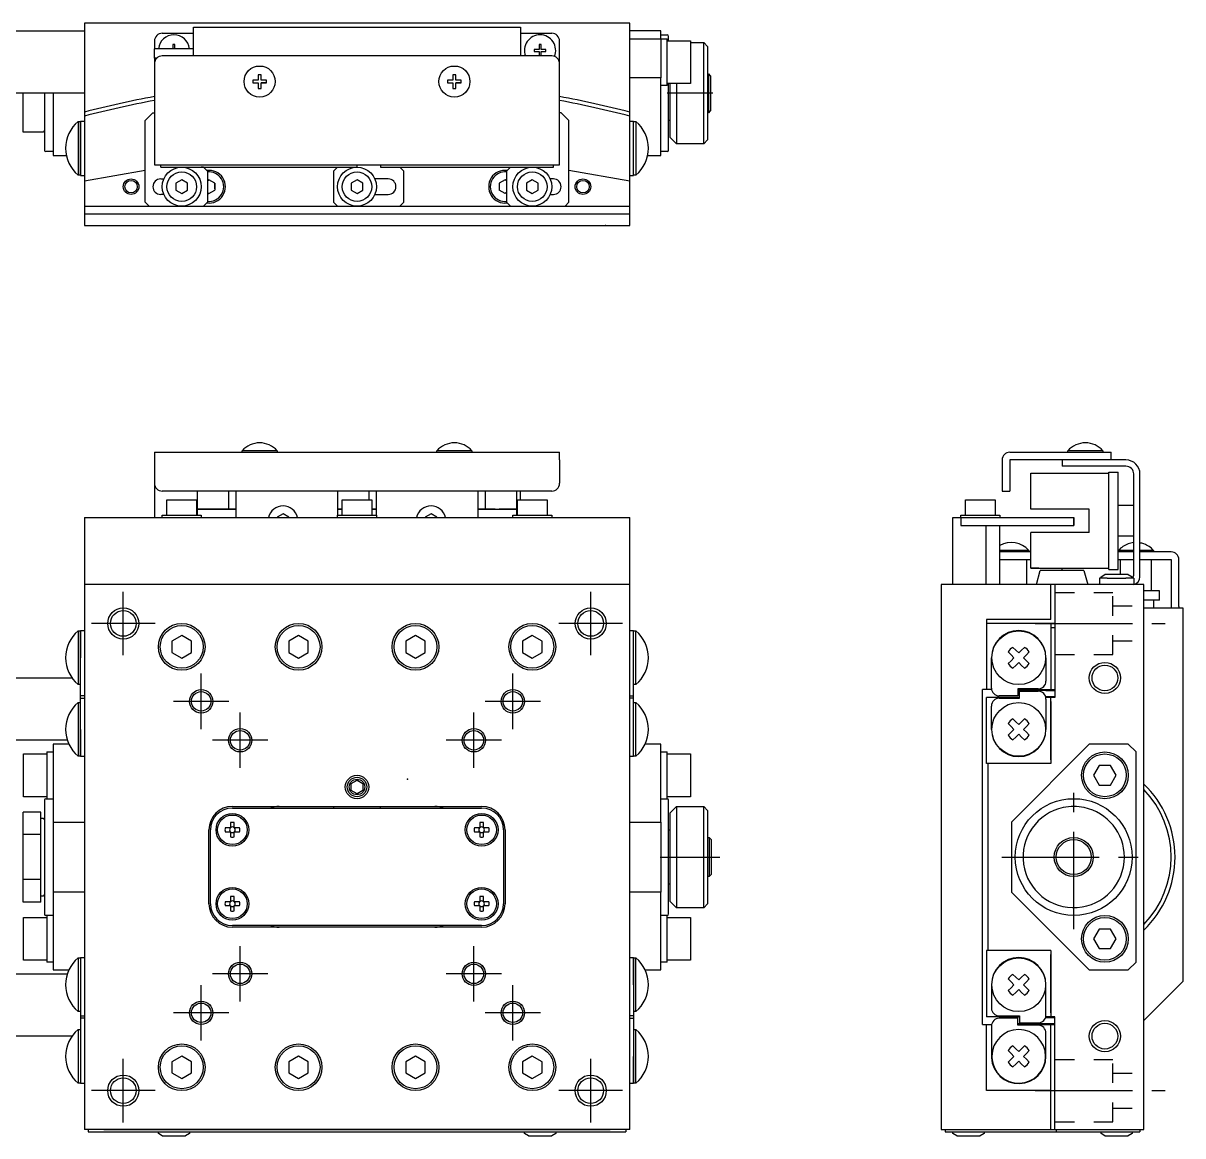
# Model space of a CAD drawing. Extents: x 212 to 617, y -8 to 312.
# Drawn here: x 403.8 to 552.6, y 164.3 to 307.2 of the extents above; entities that cross this region are included whole.
import ezdxf

# ---------------------------------------------------------------- set-up
doc = ezdxf.new("R2010")
doc.units = 0
doc.header["$LTSCALE"] = 10
doc.linetypes.add('CENTER', pattern=[2, 1.25, -0.25, 0.25, -0.25])
doc.linetypes.add('DOT', pattern=[0.5, 0.25, -0.25])
doc.layers.get('0').update_dxf_attribs({"linetype": 'CONTINUOUS'})

# ---------------------------------------------------------------- blocks, each defined once
blk = doc.blocks.new('AID3954')
at = {"color": 7, "linetype": 'CONTINUOUS'}
for p, q in [((445.85326, 209.558394), (446.60326, 209.991407)), ((446.60326, 209.991407), (447.35326, 209.558394)), ((445.85326, 208.692369), (445.85326, 209.558394)), ((446.60326, 208.259356), (445.85326, 208.692369)), ((447.35326, 208.692369), (446.60326, 208.259356)), ((447.35326, 209.558394), (447.35326, 208.692369)), ((430.60326, 206.625382), (462.60326, 206.625382)), ((430.60326, 206.425382), (462.60326, 206.425382)), ((443.60326, 206.625382), (443.60326, 206.425382)), ((449.60326, 206.425382), (449.60326, 206.625382)), ((430.36326, 204.544566), (430.36326, 203.865382)), ((430.84326, 203.865382), (430.84326, 204.544566)), ((462.36326, 204.544566), (462.36326, 203.865382)), ((462.84326, 203.865382), (462.84326, 204.544566)), ((427.60326, 194.125382), (427.60326, 203.625382)), ((427.80326, 194.125382), (427.80326, 203.625382)), ((430.36326, 203.865382), (429.684076, 203.865382)), ((429.684076, 203.385382), (430.36326, 203.385382)), ((430.36326, 203.385382), (430.36326, 202.706197)), ((431.522445, 203.865382), (430.84326, 203.865382)), ((430.84326, 203.385382), (431.522445, 203.385382)), ((430.84326, 202.706197), (430.84326, 203.385382)), ((462.36326, 203.865382), (461.684076, 203.865382)), ((461.684076, 203.385382), (462.36326, 203.385382)), ((462.36326, 203.385382), (462.36326, 202.706197)), ((463.522445, 203.865382), (462.84326, 203.865382)), ((462.84326, 202.706197), (462.84326, 203.385382)), ((462.84326, 203.385382), (463.522445, 203.385382)), ((465.40326, 203.625382), (465.40326, 194.125382)), ((465.60326, 203.625382), (465.60326, 194.125382)), ((430.36326, 195.044566), (430.36326, 194.365382)), ((430.84326, 194.365382), (430.84326, 195.044566)), ((462.36326, 195.044566), (462.36326, 194.365382)), ((462.84326, 194.365382), (462.84326, 195.044566)), ((430.36326, 194.365382), (429.684076, 194.365382)), ((429.684076, 193.885382), (430.36326, 193.885382)), ((430.36326, 193.885382), (430.36326, 193.206197)), ((431.522445, 194.365382), (430.84326, 194.365382)), ((430.84326, 193.206197), (430.84326, 193.885382)), ((430.84326, 193.885382), (431.522445, 193.885382)), ((462.36326, 194.365382), (461.684076, 194.365382)), ((461.684076, 193.885382), (462.36326, 193.885382)), ((462.36326, 193.885382), (462.36326, 193.206197)), ((463.522445, 194.365382), (462.84326, 194.365382)), ((462.84326, 193.206197), (462.84326, 193.885382)), ((462.84326, 193.885382), (463.522445, 193.885382)), ((462.60326, 191.325382), (430.60326, 191.325382)), ((462.60326, 191.125382), (430.60326, 191.125382))]:
    blk.add_line(p, q, dxfattribs=at)
at = {"color": 9, "linetype": 'CONTINUOUS'}
blk.add_circle((446.60326, 209.125382), 1.5, dxfattribs=at)
at = {"color": 7, "linetype": 'CONTINUOUS'}
for centre, radius in [((446.60326, 209.125382), 1.25), ((446.60326, 209.125382), 1), ((430.60326, 203.625382), 2.1), ((430.60326, 203.625382), 1.9), ((462.60326, 203.625382), 2.1), ((462.60326, 203.625382), 1.9), ((430.60326, 194.125382), 2.1), ((430.60326, 194.125382), 1.9), ((462.60326, 194.125382), 2.1), ((462.60326, 194.125382), 1.9)]:
    blk.add_circle(centre, radius, dxfattribs=at)
for centre, radius, start, end in [((430.60326, 203.625382), 3, 90, 180), ((430.60326, 203.625382), 2.8, 90, 180), ((436.60326, 203.625382), 3, 90, 111.03947), ((456.60326, 203.625382), 3, 68.96053, 90), ((462.60326, 203.625382), 3, 0, 90), ((462.60326, 203.625382), 2.8, 0, 90), ((430.60326, 203.625382), 0.95, 75.36671, 104.63329), ((430.60326, 203.625382), 0.364721, 48.849633, 131.150367), ((462.60326, 203.625382), 0.95, 75.36671, 104.63329), ((462.60326, 203.625382), 0.364721, 48.849633, 131.150367), ((430.60326, 203.625382), 0.95, 165.36671, 194.63329), ((430.60326, 203.625382), 0.364721, 138.849633, 221.150367), ((430.60326, 203.625382), 0.364721, 228.849633, 311.150367), ((430.60326, 203.625382), 0.95, 255.36671, 284.63329), ((430.60326, 203.625382), 0.364721, 318.849633, 41.150367), ((430.60326, 203.625382), 0.95, 345.36671, 14.63329), ((462.60326, 203.625382), 0.95, 165.36671, 194.63329), ((462.60326, 203.625382), 0.364721, 138.849633, 221.150367), ((462.60326, 203.625382), 0.364721, 228.849633, 311.150367), ((462.60326, 203.625382), 0.95, 255.36671, 284.63329), ((462.60326, 203.625382), 0.364721, 318.849633, 41.150367), ((462.60326, 203.625382), 0.95, 345.36671, 14.63329), ((430.60326, 194.125382), 0.95, 75.36671, 104.63329), ((462.60326, 194.125382), 0.95, 75.36671, 104.63329), ((430.60326, 194.125382), 3, 180, 270), ((430.60326, 194.125382), 2.8, 180, 270), ((430.60326, 194.125382), 0.95, 165.36671, 194.63329), ((430.60326, 194.125382), 0.364721, 138.849633, 221.150367), ((430.60326, 194.125382), 0.364721, 48.849633, 131.150367), ((430.60326, 194.125382), 0.364721, 228.849633, 311.150367), ((430.60326, 194.125382), 0.364721, 318.849633, 41.150367), ((430.60326, 194.125382), 0.95, 345.36671, 14.63329), ((462.60326, 194.125382), 0.95, 165.36671, 194.63329), ((462.60326, 194.125382), 0.364721, 138.849633, 221.150367), ((462.60326, 194.125382), 0.364721, 48.849633, 131.150367), ((462.60326, 194.125382), 0.364721, 228.849633, 311.150367), ((462.60326, 194.125382), 2.8, 270, 0), ((462.60326, 194.125382), 3, 270, 0), ((462.60326, 194.125382), 0.364721, 318.849633, 41.150367), ((462.60326, 194.125382), 0.95, 345.36671, 14.63329), ((430.60326, 194.125382), 0.95, 255.36671, 284.63329), ((462.60326, 194.125382), 0.95, 255.36671, 284.63329), ((436.60326, 194.125382), 3, 248.96053, 270), ((456.60326, 194.125382), 3, 270, 291.03947)]:
    blk.add_arc(centre, radius, start, end, dxfattribs=at)

msp = doc.modelspace()

# ---------------------------------------------------------------- linework, layer by layer
at = {"color": 7, "linetype": 'CONTINUOUS'}
for p, q in [((481.603441, 307.222179), (411.603441, 307.222179)), ((411.603441, 307.222179), (411.603441, 281.222179)), ((425.603441, 303.022179), (425.603441, 306.722179)), ((425.603441, 306.722179), (467.603441, 306.722179)), ((467.603441, 306.722179), (467.603441, 303.022179)), ((481.603441, 281.222179), (481.603441, 307.222179)), ((391.603441, 306.222179), (411.603441, 306.222179)), ((421.603441, 305.922179), (425.603441, 305.922179)), ((467.603441, 305.922179), (471.603441, 305.922179)), ((485.603441, 306.222179), (481.603441, 306.222179)), ((481.603441, 305.222179), (485.603441, 305.222179)), ((485.603441, 305.222179), (485.603441, 306.222179)), ((485.603441, 305.722179), (486.403441, 305.722179)), ((485.603441, 305.222179), (485.603441, 300.222179)), ((485.603441, 305.222179), (486.403441, 305.222179)), ((486.403441, 299.222179), (486.403441, 305.222179)), ((486.603441, 304.972179), (486.603441, 305.522179)), ((420.603441, 304.922179), (420.603441, 303.922179)), ((425.603441, 303.922179), (420.603441, 303.922179)), ((420.603441, 302.722179), (420.603441, 303.922179)), ((423.228441, 304.472179), (422.978441, 304.472179)), ((422.978441, 304.472179), (422.978441, 303.922179)), ((423.228441, 303.922179), (423.228441, 304.472179)), ((469.978441, 303.847179), (469.353441, 303.847179)), ((469.353441, 303.847179), (469.353441, 303.597179)), ((469.978441, 304.472179), (469.978441, 303.847179)), ((470.228441, 304.472179), (469.978441, 304.472179)), ((470.228441, 303.847179), (470.228441, 304.472179)), ((470.853441, 303.847179), (470.228441, 303.847179)), ((470.853441, 303.597179), (470.853441, 303.847179)), ((472.603441, 302.522179), (472.603441, 304.922179)), ((486.403441, 304.972179), (489.403441, 304.972179)), ((489.403441, 304.972179), (489.403441, 299.472179)), ((489.403441, 304.722179), (491.103441, 304.722179)), ((491.103441, 291.722179), (491.103441, 304.722179)), ((491.103441, 304.722179), (491.603441, 304.222179)), ((491.603441, 304.222179), (491.603441, 292.222179)), ((420.889298, 302.722179), (420.603441, 302.722179)), ((420.603441, 302.722179), (420.889298, 302.722179)), ((420.603441, 302.722179), (420.603441, 302.522179)), ((471.603441, 303.022179), (421.603441, 303.022179)), ((469.353441, 303.597179), (469.978441, 303.597179)), ((469.978441, 303.597179), (469.978441, 303.022179)), ((470.228441, 303.022179), (470.228441, 303.597179)), ((470.228441, 303.597179), (470.853441, 303.597179)), ((420.603441, 302.022179), (420.603441, 290.022179)), ((472.603441, 290.022179), (472.603441, 302.022179)), ((491.603461, 300.722179), (491.703441, 300.722179)), ((491.703441, 300.722179), (491.703441, 295.722179)), ((491.703441, 300.722179), (491.953441, 300.472179)), ((433.21708, 299.902179), (433.21708, 299.542179)), ((433.923441, 299.902179), (433.21708, 299.902179)), ((433.21708, 299.542179), (433.923441, 299.542179)), ((433.21708, 299.542179), (433.923441, 299.542179)), ((434.283441, 300.608541), (433.923441, 300.608541)), ((433.923441, 300.608541), (433.923441, 299.902179)), ((433.923441, 299.542179), (433.923441, 298.835818)), ((434.283441, 299.902179), (434.283441, 300.608541)), ((434.989803, 299.902179), (434.283441, 299.902179)), ((434.283441, 299.542179), (434.989803, 299.542179)), ((434.283441, 298.835818), (434.283441, 299.542179)), ((434.989803, 299.542179), (434.283441, 299.542179)), ((434.989803, 299.542179), (434.989803, 299.902179)), ((458.21708, 299.902179), (458.21708, 299.542179)), ((458.923441, 299.902179), (458.21708, 299.902179)), ((458.21708, 299.542179), (458.923441, 299.542179)), ((458.21708, 299.542179), (458.923441, 299.542179)), ((459.283441, 300.608541), (458.923441, 300.608541)), ((458.923441, 300.608541), (458.923441, 299.902179)), ((458.923441, 299.542179), (458.923441, 298.835818)), ((459.283441, 299.902179), (459.283441, 300.608541)), ((459.989803, 299.902179), (459.283441, 299.902179)), ((459.283441, 299.542179), (459.989803, 299.542179)), ((459.283441, 298.835818), (459.283441, 299.542179)), ((459.989803, 299.542179), (459.283441, 299.542179)), ((459.989803, 299.542179), (459.989803, 299.902179)), ((485.603441, 300.222179), (481.603441, 300.222179)), ((485.603441, 290.222179), (485.603441, 300.222179)), ((486.403441, 299.222179), (485.603441, 299.222179)), ((489.403441, 299.472179), (486.403441, 299.472179)), ((486.603441, 290.922179), (486.603441, 299.472179)), ((486.803441, 298.222179), (486.803441, 299.472179)), ((487.603441, 299.472179), (487.603441, 298.222179)), ((491.953441, 300.472179), (492.003441, 300.422179)), ((492.003441, 296.022179), (492.003441, 300.422179)), ((411.603441, 298.222179), (391.603441, 298.222179)), ((403.753441, 293.222179), (403.753441, 298.222179)), ((406.503441, 298.222179), (406.503441, 290.872179)), ((407.603441, 298.222179), (407.603441, 290.222179)), ((433.923441, 298.835818), (434.283441, 298.835818)), ((458.923441, 298.835818), (459.283441, 298.835818)), ((486.803441, 292.522179), (486.803441, 298.222179)), ((487.603441, 298.222179), (487.603441, 297.954354)), ((487.603441, 297.954354), (487.603441, 291.722179)), ((420.403441, 295.722179), (419.403441, 294.722179)), ((420.403441, 295.722179), (420.603441, 295.722179)), ((472.803441, 295.722179), (472.603441, 295.722179)), ((472.803441, 295.722179), (473.803441, 294.722179)), ((491.703441, 295.722179), (491.603461, 295.722179)), ((491.953441, 295.972179), (491.703441, 295.722179)), ((492.003441, 296.022179), (491.953441, 295.972179)), ((406.503441, 293.422179), (406.303441, 293.222179)), ((410.803441, 294.608717), (410.803441, 287.708717)), ((410.803441, 294.608717), (411.103441, 294.608717)), ((411.103441, 294.658717), (411.603441, 294.658717)), ((411.103441, 287.658717), (411.103441, 294.658717)), ((411.103441, 294.608717), (411.103441, 291.15829)), ((419.403441, 284.222179), (419.403441, 294.722179)), ((473.803441, 284.222179), (473.803441, 294.722179)), ((481.603441, 294.658717), (482.103441, 294.658717)), ((482.103441, 294.608717), (482.103441, 294.658717)), ((482.103441, 287.658717), (482.103441, 294.658717)), ((482.103441, 294.608717), (482.403441, 294.608717)), ((482.403441, 294.608717), (482.403441, 287.708717)), ((486.803441, 294.722179), (486.603441, 294.722179)), ((406.003441, 293.222179), (403.753441, 293.222179)), ((406.303441, 293.222179), (406.003441, 293.222179)), ((487.603441, 291.722179), (486.803441, 292.522179)), ((491.603441, 292.222179), (491.103441, 291.722179)), ((407.603441, 290.722179), (406.653441, 290.722179)), ((411.103441, 291.15829), (411.103441, 287.708717)), ((486.403441, 290.722179), (485.603441, 290.722179)), ((491.103441, 291.722179), (487.603441, 291.722179)), ((407.603441, 290.222179), (409.301541, 290.222179)), ((420.603441, 290.022179), (420.603441, 289.022179)), ((420.603441, 289.022179), (472.603441, 289.022179)), ((421.403441, 288.722179), (421.403441, 289.022179)), ((446.603441, 288.722179), (446.603441, 289.022179)), ((449.603441, 289.022179), (449.603441, 288.722179)), ((471.803441, 288.722179), (471.803441, 289.022179)), ((472.603441, 289.022179), (472.603441, 290.022179)), ((483.905342, 290.222179), (485.603441, 290.222179)), ((411.103441, 287.708717), (410.803441, 287.708717)), ((411.103441, 287.658717), (411.603441, 287.658717)), ((411.603441, 286.958909), (419.403441, 288.33426)), ((421.403441, 288.722179), (446.603441, 288.722179)), ((426.903441, 288.722179), (426.610747, 288.722179)), ((427.403441, 288.222179), (426.903441, 288.722179)), ((427.403441, 288.222179), (426.903441, 288.722179)), ((427.403441, 288.222179), (427.403441, 284.222179)), ((443.603441, 288.222179), (444.103441, 288.722179)), ((443.603441, 288.222179), (443.603441, 284.222179)), ((449.603441, 288.722179), (471.803441, 288.722179)), ((452.103441, 288.722179), (452.603441, 288.222179)), ((452.603441, 284.222179), (452.603441, 288.222179)), ((465.803441, 288.222179), (466.303441, 288.722179)), ((465.803441, 288.222179), (465.803441, 284.222179)), ((473.803441, 288.33426), (481.603441, 286.958909)), ((481.603441, 287.658717), (482.103441, 287.658717)), ((482.103441, 287.658717), (482.103441, 287.708717)), ((482.403441, 287.708717), (482.103441, 287.708717)), ((421.403441, 287.222179), (421.812153, 287.222179)), ((424.103441, 287.088205), (423.353441, 286.655192)), ((423.353441, 286.655192), (423.353441, 285.789167)), ((424.853441, 286.655192), (424.103441, 287.088205)), ((424.853441, 285.789167), (424.853441, 286.655192)), ((427.403441, 286.972735), (427.603441, 287.088205)), ((428.353441, 286.655192), (427.603441, 287.088205)), ((428.353441, 285.949438), (428.353441, 286.655192)), ((428.353441, 286.655192), (428.353441, 285.789167)), ((446.603441, 287.088205), (445.853441, 286.655192)), ((445.853441, 286.655192), (445.853441, 285.789167)), ((447.353441, 286.655192), (446.603441, 287.088205)), ((447.353441, 285.789167), (447.353441, 286.655192)), ((450.603441, 287.222179), (448.894729, 287.222179)), ((465.603441, 287.088205), (464.853441, 286.655192)), ((464.853441, 286.655192), (464.853441, 285.789167)), ((465.803441, 286.972735), (465.603441, 287.088205)), ((469.103441, 287.088205), (468.353441, 286.655192)), ((468.353441, 286.655192), (468.353441, 285.789167)), ((469.853441, 286.655192), (469.103441, 287.088205)), ((469.853441, 285.789167), (469.853441, 286.655192)), ((471.803441, 287.222179), (471.394729, 287.222179)), ((421.812153, 285.222179), (421.403441, 285.222179)), ((423.353441, 285.789167), (424.103441, 285.356154)), ((424.103441, 285.356154), (424.853441, 285.789167)), ((427.403441, 285.471624), (427.603441, 285.356154)), ((427.603441, 285.356154), (428.353441, 285.789167)), ((445.853441, 285.789167), (446.603441, 285.356154)), ((446.603441, 285.356154), (447.353441, 285.789167)), ((448.894729, 285.222179), (450.603441, 285.222179)), ((465.603441, 285.356154), (464.853441, 285.789167)), ((465.803441, 285.471624), (465.603441, 285.356154)), ((468.353441, 285.789167), (469.103441, 285.356154)), ((469.103441, 285.356154), (469.853441, 285.789167)), ((471.394729, 285.222179), (471.803441, 285.222179)), ((411.603441, 283.722179), (481.603441, 283.722179)), ((419.403441, 284.222179), (419.903441, 283.722179)), ((426.903441, 283.722179), (427.403441, 284.222179)), ((426.903441, 283.722179), (427.403441, 284.222179)), ((444.103441, 283.722179), (443.603441, 284.222179)), ((452.603441, 284.222179), (452.103441, 283.722179)), ((466.303441, 283.722179), (465.803441, 284.222179)), ((473.803441, 284.222179), (473.303441, 283.722179)), ((411.603441, 282.722179), (481.603441, 282.722179)), ((411.603441, 281.222179), (481.603441, 281.222179)), ((433.089539, 253.148951), (433.091923, 253.144065)), ((435.114961, 253.144065), (435.117343, 253.148951)), ((435.114961, 253.144065), (435.117343, 253.148951)), ((458.089539, 253.148951), (458.091923, 253.144065)), ((460.114961, 253.144065), (460.117343, 253.148951)), ((460.114961, 253.144065), (460.117343, 253.148951)), ((539.089539, 253.148951), (539.091923, 253.144065)), ((541.114961, 253.144065), (541.117343, 253.148951)), ((541.114961, 253.144065), (541.117343, 253.148951)), ((420.603441, 252.125477), (472.603441, 252.125477)), ((420.603441, 252.125477), (420.603441, 251.125477)), ((431.853441, 252.125477), (431.853441, 252.309791)), ((436.353441, 252.309791), (436.353441, 252.125477)), ((456.853441, 252.125477), (456.853441, 252.309791)), ((461.353441, 252.309791), (461.353441, 252.125477)), ((472.603441, 251.125477), (472.603441, 252.125477)), ((530.403441, 252.125477), (543.403441, 252.125477)), ((542.353441, 252.309791), (537.853441, 252.309791)), ((537.853441, 252.125477), (537.853441, 252.309791)), ((542.353441, 252.309791), (542.353441, 252.125477)), ((543.403441, 251.125477), (543.403441, 252.125477)), ((420.603441, 251.125477), (420.603441, 248.125477)), ((472.603441, 251.125477), (472.603441, 248.125477)), ((529.403441, 251.125477), (529.403441, 247.125477)), ((530.403441, 251.125477), (530.403441, 247.125477)), ((545.303441, 251.125477), (530.403441, 251.125477)), ((537.103441, 251.125477), (537.103441, 250.325477)), ((545.303441, 250.325477), (537.103441, 250.325477)), ((533.103441, 249.425477), (543.103441, 249.425477)), ((533.103441, 244.825477), (533.103441, 249.425477)), ((543.103441, 249.575477), (544.303441, 249.575477)), ((543.103441, 237.075477), (543.103441, 249.575477)), ((544.303441, 237.075477), (544.303441, 249.575477)), ((546.303441, 236.325477), (546.303441, 249.325477)), ((547.103441, 236.125477), (547.103441, 249.325477)), ((420.603441, 248.125477), (420.603441, 243.725477)), ((471.603441, 247.125477), (421.603441, 247.125477)), ((426.103441, 247.125477), (426.103441, 244.825477)), ((430.103441, 247.125477), (430.103441, 244.825477)), ((431.103441, 244.825477), (431.103441, 247.125477)), ((444.103441, 247.125477), (444.103441, 244.825477)), ((448.103441, 247.125477), (448.103441, 246.025477)), ((449.103441, 244.825477), (449.103441, 247.125477)), ((462.103441, 247.125477), (462.103441, 244.825477)), ((463.103441, 244.825477), (463.103441, 247.125477)), ((467.103441, 244.825477), (467.103441, 247.125477)), ((467.603441, 246.025477), (467.603441, 247.125477)), ((529.403441, 247.125477), (530.403441, 247.125477)), ((422.203441, 246.025477), (426.003441, 246.025477)), ((422.203441, 244.025477), (422.203441, 246.025477)), ((426.003441, 246.025477), (426.003441, 244.025477)), ((444.703441, 246.025477), (448.503441, 246.025477)), ((444.703441, 244.025477), (444.703441, 246.025477)), ((448.503441, 246.025477), (448.503441, 244.025477)), ((467.203441, 246.025477), (471.003441, 246.025477)), ((467.203441, 244.025477), (467.203441, 246.025477)), ((471.003441, 246.025477), (471.003441, 244.025477)), ((524.703441, 246.025477), (528.503441, 246.025477)), ((524.703441, 244.025477), (524.703441, 246.025477)), ((528.503441, 246.025477), (528.503441, 244.025477)), ((431.103441, 244.825477), (426.103441, 244.825477)), ((426.103441, 244.825477), (430.103441, 244.825477)), ((426.103441, 244.825477), (426.103441, 244.025477)), ((430.103441, 244.825477), (431.103441, 244.825477)), ((431.103441, 243.725477), (431.103441, 244.825477)), ((437.103441, 244.191503), (436.353441, 243.758491)), ((437.853441, 243.758491), (437.103441, 244.191503)), ((444.703441, 244.825477), (444.103441, 244.825477)), ((444.103441, 244.825477), (444.703441, 244.825477)), ((444.103441, 244.825477), (444.103441, 244.025477)), ((449.103441, 244.825477), (448.503441, 244.825477)), ((448.503441, 244.825477), (449.103441, 244.825477)), ((449.103441, 244.025477), (449.103441, 244.825477)), ((456.103441, 244.191503), (455.353441, 243.758491)), ((456.853441, 243.758491), (456.103441, 244.191503)), ((464.353441, 244.825477), (462.103441, 244.825477)), ((462.103441, 244.825477), (463.103441, 244.825477)), ((462.103441, 244.825477), (462.103441, 243.725477)), ((463.103441, 244.825477), (467.103441, 244.825477)), ((467.103441, 244.825477), (464.853441, 244.825477)), ((467.103441, 244.025477), (467.103441, 244.825477)), ((540.603441, 244.825477), (533.103441, 244.825477)), ((534.103441, 244.825477), (533.103441, 244.825477)), ((540.603441, 244.825477), (536.603441, 244.825477)), ((540.603441, 241.825477), (540.603441, 244.825477)), ((544.303441, 245.325477), (546.303441, 245.325477)), ((411.603441, 243.725477), (411.603441, 165.125477)), ((411.603441, 243.725477), (481.603441, 243.725477)), ((421.603441, 244.025477), (426.603441, 244.025477)), ((421.603441, 243.725477), (421.603441, 244.025477)), ((426.603441, 244.025477), (426.603441, 243.725477)), ((436.353441, 243.758491), (436.353441, 243.725477)), ((437.853441, 243.725477), (437.853441, 243.758491)), ((444.103441, 244.025477), (449.103441, 244.025477)), ((444.103441, 243.725477), (444.103441, 244.025477)), ((449.103441, 244.025477), (449.103441, 243.725477)), ((455.353441, 243.758491), (455.353441, 243.725477)), ((456.853441, 243.725477), (456.853441, 243.758491)), ((466.603441, 244.025477), (471.603441, 244.025477)), ((466.603441, 243.725477), (466.603441, 244.025477)), ((471.603441, 244.025477), (471.603441, 243.725477)), ((481.603441, 165.125477), (481.603441, 243.725477)), ((523.103441, 235.125477), (523.103441, 243.725477)), ((523.103441, 243.725477), (538.603441, 243.725477)), ((524.103441, 244.025477), (529.103441, 244.025477)), ((524.103441, 243.725477), (524.103441, 244.025477)), ((524.103441, 243.725477), (524.103441, 242.725477)), ((524.103441, 242.725477), (538.603441, 242.725477)), ((527.340171, 242.725477), (527.340171, 235.125477)), ((529.103441, 244.025477), (529.103441, 243.725477)), ((529.103441, 235.125477), (529.103441, 242.725477)), ((538.603441, 242.725477), (538.603441, 243.725477)), ((538.603441, 243.725477), (538.603441, 242.725477)), ((540.603441, 241.825477), (533.103441, 241.825477)), ((533.103441, 237.225477), (533.103441, 241.825477)), ((546.303441, 241.325477), (544.303441, 241.325477)), ((545.589539, 240.348951), (545.591923, 240.344065)), ((547.614959, 240.344065), (547.617343, 240.348951)), ((532.853441, 239.509791), (529.103441, 239.509791)), ((533.103441, 239.325477), (529.103441, 239.325477)), ((529.103441, 238.325477), (533.103441, 238.325477)), ((532.603441, 235.125477), (532.603441, 238.325477)), ((532.853441, 239.509791), (532.853441, 239.325477)), ((546.303441, 239.325477), (544.303441, 239.325477)), ((544.303441, 238.325477), (546.303441, 238.325477)), ((546.303441, 239.509791), (544.353441, 239.509791)), ((544.353441, 239.325477), (544.353441, 239.509791)), ((544.603441, 236.425477), (544.603441, 238.325477)), ((548.853441, 239.509791), (547.103441, 239.509791)), ((551.103441, 239.325477), (547.103441, 239.325477)), ((547.103441, 238.325477), (551.103441, 238.325477)), ((548.603441, 234.325477), (548.603441, 238.325477)), ((548.853441, 239.509791), (548.853441, 239.325477)), ((551.103441, 238.325477), (551.103441, 232.125477)), ((552.103441, 232.825477), (552.103441, 238.325477)), ((533.103441, 237.225477), (543.103441, 237.225477)), ((534.103441, 237.225477), (533.103441, 237.225477)), ((533.810621, 235.125477), (534.292929, 236.925477)), ((534.103441, 237.225477), (543.103441, 237.225477)), ((539.913953, 236.925477), (534.292929, 236.925477)), ((537.103441, 236.925477), (537.103441, 237.225477)), ((539.913953, 236.925477), (540.396261, 235.125477)), ((543.103441, 237.075477), (544.303441, 237.075477)), ((541.903441, 235.925477), (541.903441, 235.125477)), ((542.903441, 235.925477), (541.903441, 235.925477)), ((542.103441, 236.136803), (542.603441, 236.425477)), ((542.103441, 235.925477), (542.103441, 236.136803)), ((545.603441, 236.425477), (542.603441, 236.425477)), ((542.903441, 235.925477), (545.303441, 235.925477)), ((546.303441, 235.925477), (545.303441, 235.925477)), ((545.603441, 236.425477), (546.103441, 236.136803)), ((546.103441, 236.136803), (546.103441, 235.925477)), ((546.303441, 235.925477), (546.303441, 235.145681)), ((546.603441, 235.125477), (546.603441, 235.259453)), ((481.603441, 235.125477), (411.603441, 235.125477)), ((521.603441, 235.125477), (521.603441, 165.125477)), ((547.603441, 235.125477), (521.603441, 235.125477)), ((535.674195, 230.625477), (535.674195, 235.125477)), ((536.19041, 235.125477), (536.19041, 220.625477)), ((546.303441, 235.145681), (546.103441, 235.125477)), ((547.603441, 165.125477), (547.603441, 235.125477)), ((547.603441, 234.418371), (547.603441, 234.625477)), ((549.603441, 234.325477), (547.603441, 234.325477)), ((549.603441, 233.125477), (549.603441, 234.325477)), ((549.603441, 233.125477), (547.603441, 233.125477)), ((548.853441, 233.125477), (548.853441, 232.125477)), ((552.103441, 232.325477), (552.103441, 232.825477)), ((552.103441, 232.325477), (552.103441, 232.125477)), ((547.603441, 232.125477), (552.603441, 232.125477)), ((552.603441, 232.125477), (552.603441, 184.125477)), ((527.39722, 230.625477), (527.39722, 221.625477)), ((535.674195, 230.625477), (527.39722, 230.625477)), ((535.674195, 230.125477), (527.39722, 230.125477)), ((535.674195, 230.125477), (535.674195, 221.625477)), ((536.19041, 230.125477), (535.674195, 230.125477)), ((535.674195, 229.625477), (536.19041, 229.625477)), ((410.803441, 229.175479), (411.103441, 229.175479)), ((411.103441, 225.725479), (411.103441, 229.225479)), ((411.103441, 229.225479), (411.603441, 229.225479)), ((411.103441, 229.175479), (411.103441, 225.725479)), ((424.103441, 228.568853), (422.853441, 227.847165)), ((422.853441, 227.847165), (422.853441, 226.403789)), ((425.353441, 227.847165), (424.103441, 228.568853)), ((425.353441, 226.403789), (425.353441, 227.847165)), ((439.103441, 228.568853), (437.853441, 227.847165)), ((437.853441, 227.847165), (437.853441, 226.403789)), ((440.353441, 227.847165), (439.103441, 228.568853)), ((440.353441, 226.403789), (440.353441, 227.847165)), ((454.103441, 228.568853), (452.853441, 227.847165)), ((452.853441, 227.847165), (452.853441, 226.403789)), ((455.353441, 227.847165), (454.103441, 228.568853)), ((455.353441, 226.403789), (455.353441, 227.847165)), ((469.103441, 228.568853), (467.853441, 227.847165)), ((467.853441, 227.847165), (467.853441, 226.403789)), ((470.353441, 227.847165), (469.103441, 228.568853)), ((470.353441, 226.403789), (470.353441, 227.847165)), ((481.603441, 229.225479), (482.103441, 229.225479)), ((482.103441, 225.725479), (482.103441, 229.225479)), ((482.103441, 225.725479), (482.103441, 229.175479)), ((482.103441, 229.175479), (482.403441, 229.175479)), ((422.853441, 226.403789), (424.103441, 225.682101)), ((424.103441, 225.682101), (425.353441, 226.403789)), ((437.853441, 226.403789), (439.103441, 225.682101)), ((439.103441, 225.682101), (440.353441, 226.403789)), ((452.853441, 226.403789), (454.103441, 225.682101)), ((454.103441, 225.682101), (455.353441, 226.403789)), ((467.853441, 226.403789), (469.103441, 225.682101)), ((469.103441, 225.682101), (470.353441, 226.403789)), ((530.556707, 226.101683), (530.204009, 226.473854)), ((531.163773, 226.708749), (530.791602, 227.061447)), ((531.539979, 226.341231), (531.163773, 226.708749)), ((531.539979, 226.341231), (531.916185, 226.708749)), ((531.916185, 226.708749), (532.288356, 227.061447)), ((532.523251, 226.101683), (532.875949, 226.473854)), ((411.103441, 221.825479), (411.103441, 225.725479)), ((482.103441, 221.825479), (482.103441, 225.725479)), ((528.039979, 221.825477), (528.039979, 225.725477)), ((530.556707, 225.349271), (530.204009, 224.9771)), ((530.924225, 225.725477), (530.556707, 226.101683)), ((530.924225, 225.725477), (530.556707, 225.349271)), ((531.539979, 225.109723), (531.163773, 224.742205)), ((531.539979, 225.109723), (531.916185, 224.742205)), ((532.155733, 225.725477), (532.523251, 226.101683)), ((532.155733, 225.725477), (532.523251, 225.349271)), ((532.523251, 225.349271), (532.875949, 224.9771)), ((535.039979, 225.725477), (535.039979, 222.725477)), ((531.163773, 224.742205), (530.791602, 224.389507)), ((531.916185, 224.742205), (532.288356, 224.389507)), ((393.653443, 223.125477), (410.026197, 223.125477)), ((411.103441, 222.275479), (410.803441, 222.275479)), ((411.103441, 220.825479), (411.103441, 221.825479)), ((482.403441, 222.275479), (482.103441, 222.275479)), ((482.103441, 220.825479), (482.103441, 221.825479)), ((411.103441, 219.525479), (411.103441, 220.525479)), ((482.103441, 219.525479), (482.103441, 220.525479)), ((526.878733, 178.625477), (526.878733, 221.625477)), ((528.060183, 221.625477), (526.878733, 221.625477)), ((527.39722, 212.125477), (527.39722, 220.625477)), ((531.639979, 220.625477), (527.39722, 220.625477)), ((528.050901, 221.625477), (528.060183, 221.625477)), ((531.439979, 220.825477), (529.039979, 220.825477)), ((531.439979, 220.825477), (529.039979, 220.825477)), ((529.039979, 220.525477), (531.639979, 220.525477)), ((529.039979, 220.525477), (531.639979, 220.525477)), ((529.99519, 220.625477), (531.639979, 220.625477)), ((534.039979, 221.725477), (531.439979, 221.725477)), ((531.439979, 221.725477), (531.439979, 220.825477)), ((534.039979, 221.725477), (531.439979, 221.725477)), ((531.439979, 221.625477), (536.19041, 221.625477)), ((536.19041, 221.525477), (531.439979, 221.525477)), ((531.603441, 220.625477), (531.639979, 220.625477)), ((531.639979, 220.625477), (531.603441, 220.625477)), ((531.639979, 220.525477), (531.639979, 221.425477)), ((531.639979, 221.425477), (534.039979, 221.425477)), ((531.639979, 221.425477), (534.039979, 221.425477)), ((536.19041, 220.725477), (534.993918, 220.725477)), ((536.19041, 220.625477), (535.019775, 220.625477)), ((535.039979, 220.425477), (535.039979, 216.525477)), ((535.040795, 221.525477), (535.96756, 221.525477)), ((535.674195, 212.625477), (535.674195, 220.625477)), ((535.801808, 221.525477), (535.995203, 221.525477)), ((535.801808, 221.525477), (536.19041, 221.525477)), ((535.96756, 221.525477), (536.19041, 221.525477)), ((535.995203, 221.525477), (536.19041, 221.525477)), ((410.803443, 219.975479), (411.103443, 219.975479)), ((411.103441, 216.525479), (411.103441, 219.525479)), ((482.103441, 219.975479), (482.403441, 219.975479)), ((482.103441, 216.525479), (482.103441, 219.525479)), ((528.039979, 216.525477), (528.039979, 219.525477)), ((535.674195, 220.125477), (535.674195, 212.625477)), ((531.163773, 217.508749), (530.791602, 217.861448)), ((531.539979, 217.141231), (531.163773, 217.508749)), ((531.539979, 217.141231), (531.916185, 217.508749)), ((531.916185, 217.508749), (532.288356, 217.861448)), ((411.103441, 213.025479), (411.103441, 216.525479)), ((411.103443, 216.525479), (411.103443, 213.075479)), ((482.103441, 213.025479), (482.103441, 216.525479)), ((482.103441, 213.075479), (482.103441, 216.525479)), ((530.556707, 216.901683), (530.204009, 217.273854)), ((530.556707, 216.149271), (530.204009, 215.7771)), ((530.924225, 216.525477), (530.556707, 216.901683)), ((530.924225, 216.525477), (530.556707, 216.149271)), ((531.539979, 215.909723), (531.163773, 215.542205)), ((531.539979, 215.909723), (531.916185, 215.542205)), ((532.155733, 216.525477), (532.523251, 216.901683)), ((532.155733, 216.525477), (532.523251, 216.149271)), ((532.523251, 216.901683), (532.875949, 217.273854)), ((532.523251, 216.149271), (532.875949, 215.7771)), ((409.425747, 215.125477), (399.003443, 215.125477)), ((409.622223, 214.625477), (407.603441, 214.625477)), ((407.603441, 214.625477), (407.603441, 204.625477)), ((485.603441, 214.625477), (483.584661, 214.625477)), ((485.603441, 204.625477), (485.603441, 214.625477)), ((530.603441, 204.625477), (540.603441, 214.625477)), ((531.163773, 215.542205), (530.791602, 215.189507)), ((531.916185, 215.542205), (532.288356, 215.189507)), ((545.603441, 214.625477), (540.603441, 214.625477)), ((545.603441, 214.625477), (546.603441, 213.625477)), ((403.803441, 207.875477), (403.803441, 213.375477)), ((403.803441, 213.375477), (406.803441, 213.375477)), ((406.803441, 213.625477), (406.803441, 207.625477)), ((406.803441, 213.625477), (407.603441, 213.625477)), ((411.103443, 213.075479), (410.803443, 213.075479)), ((411.603441, 213.025479), (411.103441, 213.025479)), ((482.103441, 213.025479), (481.603441, 213.025479)), ((482.403441, 213.075479), (482.103441, 213.075479)), ((485.603441, 213.625477), (486.403441, 213.625477)), ((486.403441, 207.625477), (486.403441, 213.625477)), ((486.403441, 213.375477), (489.403441, 213.375477)), ((489.403441, 213.375477), (489.403441, 207.875477)), ((546.603441, 186.625477), (546.603441, 213.625477)), ((535.674195, 212.125477), (527.39722, 212.125477)), ((527.603441, 188.125477), (527.603441, 212.125477)), ((535.674195, 212.625477), (535.674195, 212.125477)), ((541.881753, 211.875477), (541.160065, 210.625477)), ((543.325129, 211.875477), (541.881753, 211.875477)), ((544.046817, 210.625477), (543.325129, 211.875477)), ((541.160065, 210.625477), (541.881753, 209.375477)), ((543.325129, 209.375477), (544.046817, 210.625477)), ((541.881753, 209.375477), (543.325129, 209.375477)), ((406.803441, 207.875477), (403.803441, 207.875477)), ((406.503441, 207.475477), (406.503441, 200.125477)), ((406.653441, 207.625477), (407.603441, 207.625477)), ((485.603441, 207.625477), (486.403441, 207.625477)), ((489.403441, 207.875477), (486.403441, 207.875477)), ((486.603441, 200.125477), (486.603441, 207.425477)), ((406.003441, 205.898981), (403.753441, 205.898981)), ((403.753441, 203.012229), (403.753441, 205.898981)), ((406.003441, 204.455605), (406.003441, 205.898981)), ((486.803441, 205.825477), (487.603441, 206.625477)), ((486.803441, 194.425477), (486.803441, 205.825477)), ((487.603441, 206.625477), (487.603441, 200.125477)), ((487.603441, 206.625477), (491.103441, 206.625477)), ((491.103441, 193.625477), (491.103441, 206.625477)), ((491.103441, 206.625477), (491.603441, 206.125477)), ((491.603441, 206.125477), (491.603441, 194.125477)), ((406.003441, 205.125477), (406.303441, 205.125477)), ((406.003441, 203.012229), (406.003441, 204.455605)), ((406.303441, 205.125477), (406.503441, 204.925477)), ((407.603441, 204.625477), (411.603441, 204.625477)), ((407.603441, 204.625477), (407.603441, 195.625477)), ((481.603441, 204.625477), (485.603441, 204.625477)), ((485.603441, 204.625477), (485.603441, 195.625477)), ((530.603441, 204.625477), (530.603441, 195.625477)), ((406.003441, 203.012229), (403.753441, 203.012229)), ((403.753441, 197.238727), (403.753441, 203.012229)), ((406.003441, 200.125477), (406.003441, 203.012229)), ((486.603441, 203.625477), (486.803441, 203.625477)), ((491.603441, 202.625477), (491.803441, 202.625477)), ((491.803441, 202.625477), (492.053441, 202.375477)), ((492.053441, 202.375477), (492.103441, 202.325477)), ((492.103441, 197.925477), (492.103441, 202.325477)), ((406.003441, 197.238727), (406.003441, 200.125477)), ((406.503441, 200.125477), (406.503441, 192.775477)), ((486.603441, 192.825477), (486.603441, 200.125477)), ((487.603441, 200.125477), (487.603441, 193.625477)), ((406.003441, 197.238727), (403.753441, 197.238727)), ((403.753441, 194.351975), (403.753441, 197.238727)), ((406.003441, 195.795351), (406.003441, 197.238727)), ((486.803441, 196.625477), (486.603441, 196.625477)), ((491.803441, 197.625477), (491.603441, 197.625477)), ((492.053441, 197.875477), (491.803441, 197.625477)), ((492.103441, 197.925477), (492.053441, 197.875477)), ((406.003441, 194.351975), (406.003441, 195.795351)), ((406.303441, 195.125477), (406.003441, 195.125477)), ((406.503441, 195.325477), (406.303441, 195.125477)), ((411.603441, 195.625477), (407.603441, 195.625477)), ((407.603441, 195.625477), (407.603441, 185.625477)), ((485.603441, 195.625477), (481.603441, 195.625477)), ((485.603441, 185.625477), (485.603441, 195.625477)), ((540.603441, 185.625477), (530.603441, 195.625477)), ((406.003441, 194.351975), (403.753441, 194.351975)), ((487.603441, 193.625477), (486.803441, 194.425477)), ((491.103441, 193.625477), (487.603441, 193.625477)), ((491.603441, 194.125477), (491.103441, 193.625477)), ((403.803441, 186.875477), (403.803441, 192.375477)), ((403.803441, 192.375477), (406.803441, 192.375477)), ((407.603441, 192.625477), (406.653441, 192.625477)), ((406.803441, 192.625477), (406.803441, 186.625477)), ((486.403441, 192.625477), (485.603441, 192.625477)), ((486.403441, 186.625477), (486.403441, 192.625477)), ((486.403441, 192.375477), (489.403441, 192.375477)), ((489.403441, 192.375477), (489.403441, 186.875477)), ((541.881753, 190.875477), (541.160065, 189.625477)), ((543.325129, 190.875477), (541.881753, 190.875477)), ((544.046817, 189.625477), (543.325129, 190.875477)), ((541.160065, 189.625477), (541.881753, 188.375477)), ((543.325129, 188.375477), (544.046817, 189.625477)), ((527.39722, 188.125477), (527.39722, 179.625477)), ((535.674195, 188.125477), (527.39722, 188.125477)), ((535.674195, 188.125477), (535.674195, 179.625477)), ((535.674195, 180.125477), (535.674195, 187.625477)), ((541.881753, 188.375477), (543.325129, 188.375477)), ((406.803441, 186.875477), (403.803441, 186.875477)), ((407.603441, 186.625477), (406.803441, 186.625477)), ((410.803441, 187.175477), (411.103441, 187.175477)), ((411.103441, 187.225477), (411.103441, 183.725477)), ((411.103441, 187.225477), (411.603441, 187.225477)), ((411.103441, 187.175477), (411.103441, 183.725477)), ((481.603441, 187.225477), (482.103441, 187.225477)), ((482.103441, 187.225477), (482.103441, 183.725477)), ((482.103441, 183.725477), (482.103441, 187.175477)), ((482.103441, 187.175477), (482.403441, 187.175477)), ((486.403441, 186.625477), (485.603441, 186.625477)), ((489.403441, 186.875477), (486.403441, 186.875477)), ((546.603441, 186.625477), (545.603441, 185.625477)), ((391.603441, 185.125477), (409.425745, 185.125477)), ((407.603441, 185.625477), (409.622221, 185.625477)), ((483.584661, 185.625477), (485.603441, 185.625477)), ((531.163773, 184.708749), (530.791602, 185.061447)), ((531.539979, 184.341231), (531.163773, 184.708749)), ((531.539979, 184.341231), (531.916185, 184.708749)), ((531.916185, 184.708749), (532.288356, 185.061447)), ((540.603441, 185.625477), (545.603441, 185.625477)), ((411.103441, 183.725477), (411.103441, 180.725477)), ((482.103441, 183.725477), (482.103441, 180.725477)), ((528.039979, 183.725477), (528.039979, 180.725477)), ((530.556707, 184.101683), (530.204009, 184.473854)), ((530.556707, 183.349271), (530.204009, 182.9771)), ((530.924225, 183.725477), (530.556707, 184.101683)), ((530.924225, 183.725477), (530.556707, 183.349271)), ((531.539979, 183.109723), (531.163773, 182.742205)), ((531.539979, 183.109723), (531.916185, 182.742205)), ((532.155733, 183.725477), (532.523251, 184.101683)), ((532.155733, 183.725477), (532.523251, 183.349271)), ((532.523251, 184.101683), (532.875949, 184.473854)), ((532.523251, 183.349271), (532.875949, 182.9771)), ((535.039979, 179.825477), (535.039979, 183.725477)), ((552.603441, 184.125477), (547.603441, 179.125477)), ((531.163773, 182.742205), (530.791602, 182.389507)), ((531.916185, 182.742205), (532.288356, 182.389507)), ((411.103441, 180.275477), (410.803441, 180.275477)), ((411.103441, 180.725477), (411.103441, 179.725477)), ((482.103441, 180.725477), (482.103441, 179.725477)), ((482.403441, 180.275477), (482.103441, 180.275477)), ((411.103441, 179.425477), (411.103441, 178.425477)), ((482.103441, 179.725477), (482.103441, 179.425477)), ((482.103441, 179.425477), (482.103441, 178.425477)), ((526.878733, 178.625477), (528.050901, 178.625477)), ((531.639979, 179.625477), (527.39722, 179.625477)), ((527.39722, 170.125477), (527.39722, 178.625477)), ((528.050901, 178.625477), (528.060183, 178.625477)), ((529.039979, 179.725477), (531.639979, 179.725477)), ((529.039979, 179.725477), (531.639979, 179.725477)), ((531.439979, 179.425477), (529.039979, 179.425477)), ((531.439979, 179.425477), (529.039979, 179.425477)), ((529.99519, 179.625477), (531.639979, 179.625477)), ((531.439979, 178.525477), (531.439979, 179.425477)), ((536.19041, 178.725477), (531.439979, 178.725477)), ((531.439979, 178.625477), (536.19041, 178.625477)), ((531.639979, 179.725477), (531.639979, 178.825477)), ((531.639979, 178.825477), (534.039979, 178.825477)), ((531.639979, 178.825477), (534.039979, 178.825477)), ((536.19041, 179.525477), (534.993918, 179.525477)), ((534.993918, 179.525477), (535.040795, 179.525477)), ((536.19041, 179.625477), (535.019775, 179.625477)), ((535.040795, 179.525477), (535.96756, 179.525477)), ((535.285975, 179.625477), (535.674195, 179.625477)), ((535.674195, 165.125477), (535.674195, 178.625477)), ((535.801808, 179.525477), (535.995203, 179.525477)), ((535.801808, 179.525477), (536.19041, 179.525477)), ((535.96756, 179.525477), (536.19041, 179.525477)), ((535.995203, 179.525477), (536.19041, 179.525477)), ((536.19041, 165.125477), (536.19041, 179.625477)), ((410.803441, 177.975477), (411.103441, 177.975477)), ((411.103441, 178.425477), (411.103441, 174.525477)), ((482.103441, 178.425477), (482.103441, 174.525477)), ((482.103441, 177.975477), (482.403441, 177.975477)), ((528.039979, 178.425477), (528.039979, 174.525477)), ((534.039979, 178.525477), (531.439979, 178.525477)), ((534.039979, 178.525477), (531.439979, 178.525477)), ((535.039979, 174.525477), (535.039979, 177.525477)), ((410.026197, 177.125477), (391.603441, 177.125477)), ((531.163773, 175.508749), (530.791602, 175.861448)), ((531.916185, 175.508749), (532.288356, 175.861448)), ((411.103441, 174.525477), (411.103441, 171.025477)), ((411.103441, 174.525477), (411.103441, 171.075477)), ((424.103441, 174.568853), (422.853441, 173.847165)), ((425.353441, 173.847165), (424.103441, 174.568853)), ((439.103441, 174.568853), (437.853441, 173.847165)), ((440.353441, 173.847165), (439.103441, 174.568853)), ((454.103441, 174.568853), (452.853441, 173.847165)), ((455.353441, 173.847165), (454.103441, 174.568853)), ((469.103441, 174.568853), (467.853441, 173.847165)), ((470.353441, 173.847165), (469.103441, 174.568853)), ((482.103441, 174.525477), (482.103441, 171.025477)), ((482.103441, 171.075477), (482.103441, 174.525477)), ((530.556707, 174.901683), (530.204009, 175.273854)), ((530.924225, 174.525477), (530.556707, 174.901683)), ((530.924225, 174.525477), (530.556707, 174.149271)), ((531.539979, 175.141231), (531.163773, 175.508749)), ((531.539979, 175.141231), (531.916185, 175.508749)), ((532.155733, 174.525477), (532.523251, 174.901683)), ((532.155733, 174.525477), (532.523251, 174.149271)), ((532.523251, 174.901683), (532.875949, 175.273854)), ((422.853441, 173.847165), (422.853441, 172.403789)), ((425.353441, 172.403789), (425.353441, 173.847165)), ((437.853441, 173.847165), (437.853441, 172.403789)), ((440.353441, 172.403789), (440.353441, 173.847165)), ((452.853441, 173.847165), (452.853441, 172.403789)), ((455.353441, 172.403789), (455.353441, 173.847165)), ((467.853441, 173.847165), (467.853441, 172.403789)), ((470.353441, 172.403789), (470.353441, 173.847165)), ((530.556707, 174.149271), (530.204009, 173.7771)), ((531.163773, 173.542205), (530.791602, 173.189507)), ((531.539979, 173.909723), (531.163773, 173.542205)), ((531.539979, 173.909723), (531.916185, 173.542205)), ((531.916185, 173.542205), (532.288356, 173.189507)), ((532.523251, 174.149271), (532.875949, 173.7771)), ((422.853441, 172.403789), (424.103441, 171.682101)), ((424.103441, 171.682101), (425.353441, 172.403789)), ((437.853441, 172.403789), (439.103441, 171.682101)), ((439.103441, 171.682101), (440.353441, 172.403789)), ((452.853441, 172.403789), (454.103441, 171.682101)), ((454.103441, 171.682101), (455.353441, 172.403789)), ((467.853441, 172.403789), (469.103441, 171.682101)), ((469.103441, 171.682101), (470.353441, 172.403789)), ((411.103441, 171.075477), (410.803441, 171.075477)), ((411.603441, 171.025477), (411.103441, 171.025477)), ((482.103441, 171.025477), (481.603441, 171.025477)), ((482.403441, 171.075477), (482.103441, 171.075477)), ((535.674195, 170.125477), (527.39722, 170.125477)), ((481.603441, 165.125477), (411.603441, 165.125477)), ((412.103441, 165.125477), (412.103441, 164.825477)), ((412.103441, 164.825477), (481.103441, 164.825477)), ((414.103441, 165.125477), (479.103441, 165.125477)), ((421.103441, 164.614153), (421.103441, 164.825477)), ((421.603441, 164.325477), (421.103441, 164.614153)), ((421.603441, 164.325477), (423.103441, 164.325477)), ((423.103441, 164.325477), (424.603441, 164.325477)), ((425.103441, 164.614153), (424.603441, 164.325477)), ((425.103441, 164.825477), (425.103441, 164.614153)), ((468.103441, 164.614153), (468.103441, 164.825477)), ((468.603441, 164.325477), (468.103441, 164.614153)), ((468.603441, 164.325477), (470.103441, 164.325477)), ((470.103441, 164.325477), (471.603441, 164.325477)), ((472.103441, 164.614153), (471.603441, 164.325477)), ((472.103441, 164.825477), (472.103441, 164.614153)), ((481.103441, 165.125477), (481.103441, 164.825477)), ((521.603441, 165.125477), (547.603441, 165.125477)), ((522.103441, 165.125477), (522.103441, 164.825477)), ((522.103441, 164.825477), (547.103441, 164.825477)), ((523.103441, 164.614153), (523.103441, 164.825477)), ((523.603441, 164.325477), (523.103441, 164.614153)), ((523.603441, 164.325477), (526.603441, 164.325477)), ((527.103441, 164.614153), (526.603441, 164.325477)), ((527.103441, 164.825477), (527.103441, 164.614153)), ((536.34781, 165.125477), (536.34781, 164.825477)), ((542.103441, 164.614153), (542.103441, 164.825477)), ((542.603441, 164.325477), (542.103441, 164.614153)), ((542.603441, 164.325477), (545.603441, 164.325477)), ((546.103441, 164.614153), (545.603441, 164.325477)), ((546.103441, 164.825477), (546.103441, 164.614153)), ((547.103441, 165.125477), (547.103441, 164.825477))]:
    msp.add_line(p, q, dxfattribs=at)
at = {"color": 4, "linetype": 'CENTER'}
for p, q in [((492.278441, 298.222179), (486.428441, 298.222179)), ((416.603441, 226.045477), (416.603441, 234.205477)), ((476.603441, 226.045477), (476.603441, 234.205477)), ((420.683441, 230.125477), (412.523441, 230.125477)), ((480.683441, 230.125477), (472.523441, 230.125477)), ((533.648484, 230.125477), (550.33126, 230.125477)), ((426.603441, 216.565477), (426.603441, 223.685477)), ((466.603441, 216.565477), (466.603441, 223.685477)), ((430.163441, 220.125477), (423.043441, 220.125477)), ((470.163441, 220.125477), (463.043441, 220.125477)), ((431.603441, 211.565477), (431.603441, 218.685477)), ((461.603441, 211.565477), (461.603441, 218.685477)), ((435.163441, 215.125477), (428.043441, 215.125477)), ((465.163441, 215.125477), (458.043441, 215.125477)), ((538.603441, 190.875477), (538.603441, 209.375477)), ((485.533441, 200.125477), (493.173441, 200.125477)), ((529.353441, 200.125477), (547.853441, 200.125477)), ((431.603441, 181.565477), (431.603441, 188.685477)), ((461.603441, 181.565477), (461.603441, 188.685477)), ((435.163441, 185.125477), (428.043441, 185.125477)), ((465.163441, 185.125477), (458.043441, 185.125477)), ((426.603441, 176.565477), (426.603441, 183.685477)), ((466.603441, 176.565477), (466.603441, 183.685477)), ((430.163441, 180.125477), (423.043441, 180.125477)), ((470.163441, 180.125477), (463.043441, 180.125477)), ((416.603441, 166.045477), (416.603441, 174.205477)), ((476.603441, 166.045477), (476.603441, 174.205477)), ((420.683441, 170.125477), (412.523441, 170.125477)), ((480.683441, 170.125477), (472.523441, 170.125477)), ((533.648484, 170.125477), (550.33126, 170.125477))]:
    msp.add_line(p, q, dxfattribs=at)
at = {"color": 4, "linetype": 'CONTINUOUS'}
for p, q in [((434.103441, 252.309791), (431.853441, 252.309791)), ((436.353441, 252.309791), (434.103441, 252.309791)), ((459.103441, 252.309791), (456.853441, 252.309791)), ((461.353441, 252.309791), (459.103441, 252.309791)), ((410.803441, 229.175479), (410.803441, 225.725479)), ((482.403441, 225.725479), (482.403441, 229.175479)), ((410.803441, 225.725479), (410.803441, 222.275479)), ((482.403441, 222.275479), (482.403441, 225.725479)), ((411.103441, 220.525479), (411.103441, 220.825479)), ((411.603441, 220.825479), (411.103441, 220.825479)), ((411.103441, 220.525479), (411.603441, 220.525479)), ((481.603441, 220.825479), (482.103441, 220.825479)), ((482.103441, 220.525479), (481.603441, 220.525479)), ((482.103441, 220.525479), (482.103441, 220.825479)), ((410.803443, 219.975479), (410.803443, 216.525479)), ((482.403441, 216.525479), (482.403441, 219.975479)), ((410.803443, 216.525479), (410.803443, 213.075479)), ((482.403441, 213.075479), (482.403441, 216.525479)), ((491.803441, 202.625477), (491.803441, 197.625477)), ((410.803441, 187.175477), (410.803441, 183.725477)), ((482.403441, 183.725477), (482.403441, 187.175477)), ((410.803441, 183.725477), (410.803441, 180.275477)), ((482.403441, 180.275477), (482.403441, 183.725477)), ((411.103441, 179.725477), (411.603441, 179.725477)), ((411.103441, 179.725477), (411.103441, 179.425477)), ((411.603441, 179.425477), (411.103441, 179.425477)), ((482.103441, 179.725477), (481.603441, 179.725477)), ((481.603441, 179.425477), (482.103441, 179.425477)), ((410.803441, 177.975477), (410.803441, 174.525477)), ((482.403441, 174.525477), (482.403441, 177.975477)), ((410.803441, 174.525477), (410.803441, 171.075477)), ((482.403441, 171.075477), (482.403441, 174.525477))]:
    msp.add_line(p, q, dxfattribs=at)
at = {"color": 4, "linetype": 'DOT'}
for p, q in [((536.19041, 234.125477), (543.603441, 234.125477)), ((543.603441, 226.125477), (543.603441, 234.125477)), ((543.603441, 232.375477), (547.603441, 232.375477)), ((543.603441, 227.875477), (547.603441, 227.875477)), ((536.19041, 226.125477), (543.603441, 226.125477)), ((536.19041, 174.125477), (543.603441, 174.125477)), ((543.603441, 166.125477), (543.603441, 174.125477)), ((543.603441, 172.375477), (547.603441, 172.375477)), ((543.603441, 167.875477), (547.603441, 167.875477)), ((536.19041, 166.125477), (543.603441, 166.125477))]:
    msp.add_line(p, q, dxfattribs=at)
at = {"color": 7, "linetype": 'CONTINUOUS'}
for centre, radius in [((434.103441, 299.722179), 2), ((459.103441, 299.722179), 2), ((424.103441, 286.222179), 2.5), ((424.103441, 286.222179), 1.9), ((446.603441, 286.222179), 2.5), ((446.603441, 286.222179), 1.9), ((469.103441, 286.222179), 2.5), ((469.103441, 286.222179), 1.9), ((417.603441, 286.222179), 0.8), ((475.603441, 286.222179), 0.8), ((416.603441, 230.125477), 1.65), ((476.603441, 230.125477), 1.65), ((424.103441, 227.125477), 3), ((424.103441, 227.125477), 2.75), ((439.103441, 227.125477), 3), ((439.103441, 227.125477), 2.75), ((454.103441, 227.125477), 3), ((454.103441, 227.125477), 2.75), ((469.103441, 227.125477), 3), ((469.103441, 227.125477), 2.75), ((531.539979, 225.725477), 3.45), ((542.603441, 223.125477), 1.65), ((426.603441, 220.125477), 1.25), ((466.603441, 220.125477), 1.25), ((531.539979, 216.525477), 3.45), ((431.603441, 215.125477), 1.25), ((461.603441, 215.125477), 1.25), ((542.603441, 210.625477), 3), ((542.603441, 210.625477), 2.75), ((538.603441, 200.125477), 7.5), ((538.603441, 200.125477), 2.5), ((538.603441, 200.125477), 2.25), ((542.603441, 189.625477), 3), ((542.603441, 189.625477), 2.75), ((431.603441, 185.125477), 1.25), ((461.603441, 185.125477), 1.25), ((531.539979, 183.725477), 3.45), ((426.603441, 180.125477), 1.25), ((466.603441, 180.125477), 1.25), ((542.603441, 177.125477), 1.65), ((424.103441, 173.125477), 3), ((424.103441, 173.125477), 2.75), ((439.103441, 173.125477), 3), ((439.103441, 173.125477), 2.75), ((454.103441, 173.125477), 3), ((454.103441, 173.125477), 2.75), ((469.103441, 173.125477), 3), ((469.103441, 173.125477), 2.75), ((416.603441, 170.125477), 1.65), ((476.603441, 170.125477), 1.65)]:
    msp.add_circle(centre, radius, dxfattribs=at)
at = {"color": 4, "linetype": 'CONTINUOUS'}
for centre, radius in [((417.603441, 286.222179), 1), ((475.603441, 286.222179), 1), ((416.603441, 230.125477), 2), ((476.603441, 230.125477), 2), ((542.603441, 223.125477), 2), ((426.603441, 220.125477), 1.5), ((466.603441, 220.125477), 1.5), ((431.603441, 215.125477), 1.5), ((461.603441, 215.125477), 1.5), ((431.603441, 185.125477), 1.5), ((461.603441, 185.125477), 1.5), ((426.603441, 180.125477), 1.5), ((466.603441, 180.125477), 1.5), ((542.603441, 177.125477), 2), ((416.603441, 170.125477), 2), ((476.603441, 170.125477), 2)]:
    msp.add_circle(centre, radius, dxfattribs=at)
at = {"color": 7, "linetype": 'CONTINUOUS'}
for centre, radius, start, end in [((421.603441, 304.922179), 1, 90, 180), ((423.103441, 303.722179), 2, 90, 174.26083), ((423.103441, 303.722179), 2, 5.73917, 90), ((470.103441, 303.722179), 2, 90, 200.487315), ((470.103441, 303.722179), 2, 337.579293, 90), ((471.603441, 304.922179), 1, 0, 90), ((486.403441, 305.522179), 0.2, 0, 90), ((421.603441, 302.022179), 1, 90, 180), ((421.603441, 302.522179), 1, 180, 194.477514), ((471.603441, 302.022179), 1, 0, 90), ((471.603441, 302.522179), 1, 345.522487, 0), ((446.603441, 159.222179), 141, 100.625988, 104.372617), ((446.603441, 159.222179), 141, 75.627383, 79.374012), ((446.603441, 159.222179), 140.5, 100.664245, 104.424872), ((446.603441, 159.222179), 140.5, 75.575128, 79.335755), ((413.722972, 291.158717), 4.519531, 130.239266, 229.760734), ((479.48391, 291.158717), 4.519531, 310.239266, 49.760734), ((406.653441, 290.872179), 0.15, 180, 270), ((486.403441, 290.922179), 0.2, 270, 0), ((427.603441, 286.222179), 2.1, 262.307428, 97.692572), ((427.603441, 286.222179), 1.9, 263.957672, 96.042331), ((465.603441, 286.222179), 2.1, 82.307428, 277.692572), ((465.603441, 286.222179), 1.9, 83.957672, 276.042328), ((421.403441, 286.222179), 1, 90, 270), ((450.603441, 286.222179), 1, 270, 90), ((471.803441, 286.222179), 1, 270, 90), ((434.103441, 250.325477), 3, 41.409622, 138.590365), ((459.103441, 250.325477), 3, 41.409622, 138.590365), ((540.103441, 250.325477), 3, 41.409622, 138.590365), ((530.403441, 251.125477), 1, 90, 180), ((545.303442, 249.325478), 1.799999, 359.9999572, 90.0000428), ((545.303442, 249.325478), 0.999999, 359.9999572, 90.0000428), ((421.603441, 248.125477), 1, 180, 270), ((471.603441, 248.125477), 1, 270, 0), ((437.103441, 243.325477), 1.9, 12.153197, 167.846803), ((456.103441, 243.325477), 1.9, 12.153197, 167.846803), ((530.603441, 237.525477), 3, 41.409622, 120), ((546.603441, 237.525477), 3, 109.753086, 138.590378), ((546.603441, 237.525477), 2.994596, 95.749564, 109.741766), ((546.603441, 237.525477), 2.994596, 70.258234, 80.388452), ((546.603441, 237.525477), 3, 41.409622, 70.246914), ((551.103441, 238.325477), 1, 0, 90), ((545.903441, 236.325477), 0.4, 300, 0), ((546.103441, 236.125477), 1, 281.536959, 0), ((413.722973, 225.725479), 4.519532, 130.239271, 229.760734), ((479.483909, 225.725479), 4.519532, 310.239266, 49.760729), ((531.539979, 225.725477), 3.5, 0, 180), ((531.539979, 225.725477), 1.531302, 119.25645, 150.74355), ((531.539979, 225.725477), 1.531302, 29.25645, 60.74355), ((531.539979, 225.725477), 1.531302, 209.25645, 240.74355), ((531.539979, 225.725477), 1.531302, 299.25645, 330.74355), ((529.039979, 221.825477), 1, 180, 270), ((534.039979, 222.725477), 1, 270, 0), ((529.039979, 219.525477), 1, 90, 180), ((534.039979, 220.425477), 1, 0, 90), ((413.722973, 216.525479), 4.519532, 130.239237, 229.760734), ((479.483911, 216.525479), 4.519532, 310.239266, 49.760763), ((531.539979, 216.525477), 1.531302, 119.25645, 150.74355), ((531.539979, 216.525477), 1.531302, 29.25645, 60.74355), ((531.539979, 216.525477), 3.5, 180, 0), ((531.539979, 216.525477), 1.531302, 209.25645, 240.74355), ((531.539979, 216.525477), 1.531302, 299.25645, 330.74355), ((538.603441, 200.125477), 13, 313.813061, 46.186939), ((538.603441, 200.125477), 12.5, 316.05448, 43.94552), ((406.653441, 207.475477), 0.15, 90, 180), ((486.403441, 207.425477), 0.2, 0, 90), ((538.603441, 200.125477), 6.5, 102.004554, 0), ((538.603441, 200.125477), 6.5, 77.997437, 102.004554), ((538.603441, 200.125477), 6.5, 0, 77.997437), ((406.653441, 192.775477), 0.15, 180, 270), ((486.403441, 192.825477), 0.2, 270, 0), ((413.722973, 183.725477), 4.519532, 130.239266, 229.760729), ((479.483909, 183.725477), 4.519532, 310.239271, 49.760734), ((531.539979, 183.725477), 3.5, 0, 180), ((531.539979, 183.725477), 1.531302, 119.25645, 150.74355), ((531.539979, 183.725477), 1.531302, 29.25645, 60.74355), ((531.539979, 183.725477), 1.531302, 209.25645, 240.74355), ((531.539979, 183.725477), 1.531302, 299.25645, 330.74355), ((529.039979, 180.725477), 1, 180, 270), ((529.039979, 178.425477), 1, 90, 180), ((534.039979, 179.825477), 1, 270, 0), ((413.722973, 174.525477), 4.519532, 130.239266, 229.760729), ((479.483909, 174.525477), 4.519532, 310.239266, 49.760729), ((531.539979, 174.525477), 3.45, 0, 180), ((534.039979, 177.525477), 1, 0, 90), ((531.539979, 174.525477), 1.531302, 119.25645, 150.74355), ((531.539979, 174.525477), 1.531302, 29.25645, 60.74355), ((531.539979, 174.525477), 3.5, 180, 183), ((531.539979, 174.525477), 3.5, 183, 0), ((531.539979, 174.525477), 3.45, 180, 183), ((531.539979, 174.525477), 3.45, 183, 0), ((531.539979, 174.525477), 1.531302, 209.25645, 240.74355), ((531.539979, 174.525477), 1.531302, 299.25645, 330.74355)]:
    msp.add_arc(centre, radius, start, end, dxfattribs=at)
at = {"color": 7}
msp.add_point((478.50165, 281.222179), dxfattribs=at)
at = {"color": 9}
msp.add_point((453.103441, 210.125477), dxfattribs=at)

# ---------------------------------------------------------------- block references
msp.add_blockref('AID3954', (0, 0))

doc.saveas('drawing.dxf')
